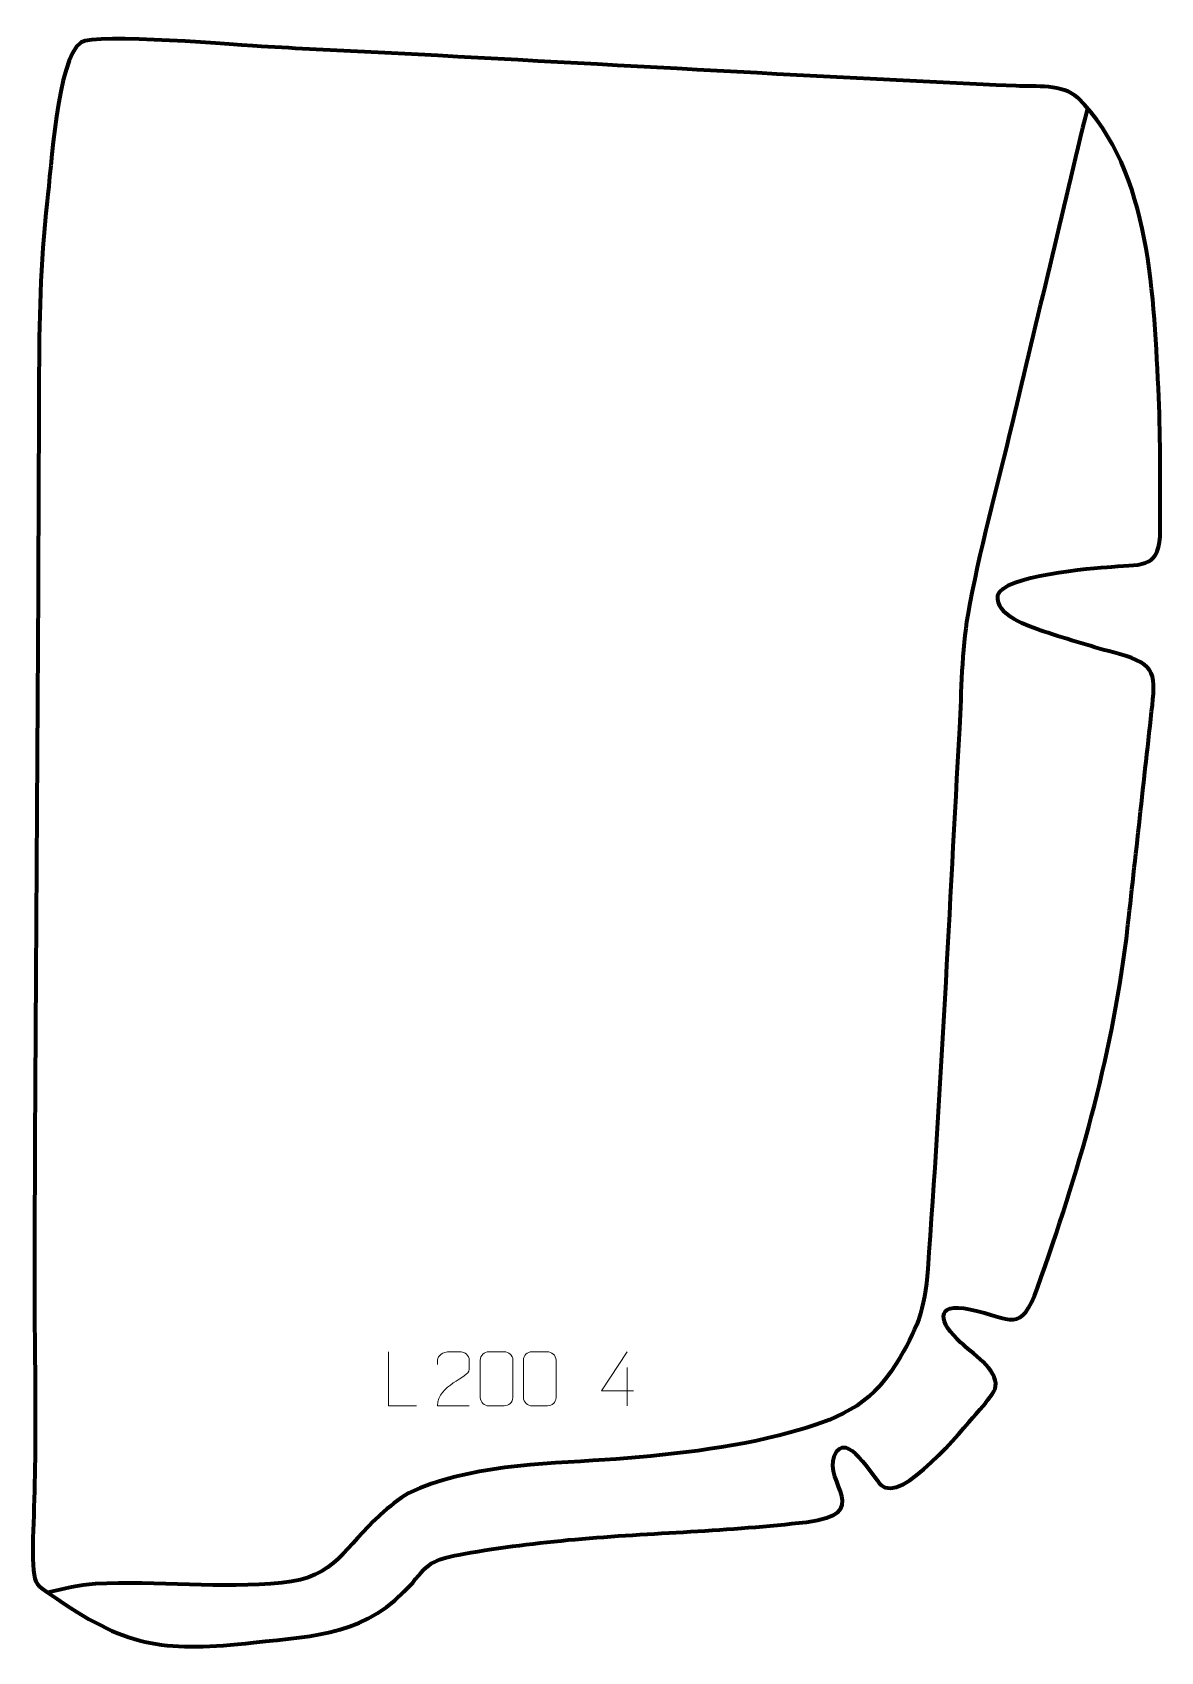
# Model space of a CAD drawing. Header units: millimetres. Extents: x -522 to 1, y 105 to 855.
import ezdxf

# ---------------------------------------------------------------- set-up
doc = ezdxf.new("R2010")
doc.units = ezdxf.units.MM
doc.header["$MEASUREMENT"] = 0
doc.layers.add('layer 2', color=7, linetype='Continuous')
doc.layers.add('layer 3', color=7, linetype='Continuous')

msp = doc.modelspace()

# ---------------------------------------------------------------- linework, layer by layer
at = {"layer": 'layer 2', "color": 142, "lineweight": 158}
msp.add_open_spline([(-32.9445, 819.5966), (-44.5643, 770.9149), (-56.1841, 722.2333), (-67.804, 673.5516), (-67.804, 673.5516), (-74.7532, 644.5524), (-83.1459, 614.0571), (-88.3289, 584.8374), (-88.3289, 584.8374), (-91.2838, 568.1788), (-91.2685, 549.4516), (-92.1942, 532.4578), (-92.1942, 532.4578), (-96.907, 449.0125), (-100.7249, 365.2381), (-106.8891, 281.9042), (-106.8891, 281.9042), (-108.3192, 262.7749), (-111.6786, 254.0671), (-121.6266, 237.822), (-121.6266, 237.822), (-133.8521, 218.0349), (-149.391, 212.1212), (-170.8057, 206.1946), (-170.8057, 206.1946), (-197.5145, 198.8035), (-228.828, 195.4538), (-256.5017, 193.5327), (-256.5017, 193.5327), (-285.8751, 191.6961), (-320.3441, 190.9674), (-347.2949, 178.1044), (-347.2949, 178.1044), (-352.1818, 175.3785), (-356.2989, 171.7667), (-360.4522, 168.0644), (-360.4522, 168.0644), (-376.79, 153.4008), (-380.7625, 139.0915), (-406.006, 136.5675), (-406.006, 136.5675), (-433.6211, 133.8059), (-463.9147, 137.6089), (-492.3827, 136.153), (-492.3827, 136.153), (-500.193, 135.6801), (-506.8988, 133.8481), (-514.44, 132.0843)], degree=3, knots=[0, 0, 0, 0, 0.07692308, 0.07692308, 0.07692308, 0.07692308, 0.15384615, 0.15384615, 0.15384615, 0.15384615, 0.23076923, 0.23076923, 0.23076923, 0.23076923, 0.30769231, 0.30769231, 0.30769231, 0.30769231, 0.38461538, 0.38461538, 0.38461538, 0.38461538, 0.46153846, 0.46153846, 0.46153846, 0.46153846, 0.53846154, 0.53846154, 0.53846154, 0.53846154, 0.61538462, 0.61538462, 0.61538462, 0.61538462, 0.69230769, 0.69230769, 0.69230769, 0.69230769, 0.76923077, 0.76923077, 0.76923077, 0.76923077, 0.84615385, 0.84615385, 0.84615385, 0.84615385, 1, 1, 1, 1], dxfattribs=at)
at = {"layer": 'layer 3', "color": 242, "lineweight": 158}
msp.add_open_spline([(-361.3979, 845.3338), (-262.9579, 840.1684), (-164.3395, 834.3561), (-65.8933, 829.8325), (-65.8933, 829.8325), (-56.954, 829.5189), (-44.3822, 830.7641), (-37.3393, 824.3285), (-37.3393, 824.3285), (-3.0785, 790.0932), (-2.1906, 731.2618), (0.1431, 685.6337), (0.1431, 685.6337), (0.9857, 665.4078), (0.7212, 644.6228), (0.8329, 624.3271), (0.8329, 624.3271), (0.5767, 606.609), (-5.9709, 608.3889), (-21.7072, 607.2049), (-21.7072, 607.2049), (-30.7618, 606.5039), (-72.0372, 603.2812), (-74.3579, 593.9385), (-74.3579, 593.9385), (-75.636, 584.5397), (-60.1033, 579.5553), (-53.2447, 577.2383), (-53.2447, 577.2383), (-41.5293, 573.3127), (-30.2884, 569.9892), (-18.363, 566.8094), (-18.363, 566.8094), (-0.4372, 561.9583), (-1.3525, 556.6806), (-3.1725, 540.0684), (-3.1725, 540.0684), (-7.0869, 505.0059), (-10.9144, 469.885), (-14.8776, 434.8378), (-14.8776, 434.8378), (-22.0804, 378.0534), (-36.9168, 326.918), (-56.0753, 273.1871), (-56.0753, 273.1871), (-63.763, 251.6264), (-67.8326, 259.1337), (-87.0625, 263.2196), (-87.0625, 263.2196), (-104.5616, 266.9376), (-101.3803, 256.6703), (-91.7069, 247.9519), (-91.7069, 247.9519), (-86.7446, 243.4795), (-74.1995, 235.0158), (-75.439, 227.6513), (-75.439, 227.6513), (-75.439, 227.6513), (-75.7214, 226.4798), (-75.7214, 226.4798), (-75.7214, 226.4798), (-75.7214, 226.4798), (-76.2453, 225.2568), (-76.2453, 225.2568), (-76.2453, 225.2568), (-77.9275, 222.1651), (-82.2925, 217.4632), (-84.6662, 214.7079), (-84.6662, 214.7079), (-90.5536, 207.8777), (-119.0053, 172.6175), (-128.527, 181.9502), (-128.527, 181.9502), (-132.2042, 185.5545), (-144.9122, 208.0623), (-150.0021, 195.6053), (-150.0021, 195.6053), (-155.2473, 182.7683), (-131.5864, 168.5463), (-163.0885, 164.7744), (-163.0885, 164.7744), (-198.7321, 160.5066), (-234.5194, 159.9199), (-270.2414, 156.7562), (-270.2414, 156.7562), (-287.56, 155.1801), (-304.5509, 153.0698), (-321.6874, 150.0773), (-321.6874, 150.0773), (-334.4708, 147.6008), (-337.9577, 146.7152), (-345.4182, 136.6721), (-345.4182, 136.6721), (-366.8847, 112.3687), (-389.1183, 112.2934), (-419.1721, 108.9289), (-419.1721, 108.9289), (-458.9715, 104.7592), (-476.4602, 106.0229), (-510.1056, 129.1442), (-510.1056, 129.1442), (-518.406, 134.8483), (-519.9789, 135.2143), (-520.7867, 140.3535), (-520.7867, 140.3535), (-521.5721, 145.3495), (-521.5246, 155.281), (-521.1274, 164.2488), (-521.1274, 164.2488), (-519.373, 203.8597), (-520.7646, 244.6479), (-520.6416, 284.4434), (-520.6416, 284.4434), (-520.2015, 420.1351), (-518.9173, 555.8077), (-518.5447, 691.5067), (-518.5447, 691.5067), (-518.4409, 721.2572), (-518.111, 746.7787), (-514.6741, 776.5025), (-514.6741, 776.5025), (-513.0418, 790.6193), (-510.0182, 842.5706), (-499.1566, 849.969), (-499.1566, 849.969), (-492.3, 854.6395), (-425.2052, 848.5095), (-412.4307, 847.883), (-412.4307, 847.883), (-395.4193, 847.0388), (-378.4072, 846.2208), (-361.3979, 845.3338)], degree=3, knots=[0, 0, 0, 0, 0.02941176, 0.02941176, 0.02941176, 0.02941176, 0.05882353, 0.05882353, 0.05882353, 0.05882353, 0.08823529, 0.08823529, 0.08823529, 0.08823529, 0.11764706, 0.11764706, 0.11764706, 0.11764706, 0.14705882, 0.14705882, 0.14705882, 0.14705882, 0.17647059, 0.17647059, 0.17647059, 0.17647059, 0.20588235, 0.20588235, 0.20588235, 0.20588235, 0.23529412, 0.23529412, 0.23529412, 0.23529412, 0.26470588, 0.26470588, 0.26470588, 0.26470588, 0.29411765, 0.29411765, 0.29411765, 0.29411765, 0.32352941, 0.32352941, 0.32352941, 0.32352941, 0.35294118, 0.35294118, 0.35294118, 0.35294118, 0.38235294, 0.38235294, 0.38235294, 0.38235294, 0.41176471, 0.41176471, 0.41176471, 0.41176471, 0.44117647, 0.44117647, 0.44117647, 0.44117647, 0.47058824, 0.47058824, 0.47058824, 0.47058824, 0.5, 0.5, 0.5, 0.5, 0.52941176, 0.52941176, 0.52941176, 0.52941176, 0.55882353, 0.55882353, 0.55882353, 0.55882353, 0.58823529, 0.58823529, 0.58823529, 0.58823529, 0.61764706, 0.61764706, 0.61764706, 0.61764706, 0.64705882, 0.64705882, 0.64705882, 0.64705882, 0.67647059, 0.67647059, 0.67647059, 0.67647059, 0.70588235, 0.70588235, 0.70588235, 0.70588235, 0.73529412, 0.73529412, 0.73529412, 0.73529412, 0.76470588, 0.76470588, 0.76470588, 0.76470588, 0.79411765, 0.79411765, 0.79411765, 0.79411765, 0.82352941, 0.82352941, 0.82352941, 0.82352941, 0.85294118, 0.85294118, 0.85294118, 0.85294118, 0.88235294, 0.88235294, 0.88235294, 0.88235294, 0.91176471, 0.91176471, 0.91176471, 0.91176471, 0.94117647, 0.94117647, 0.94117647, 0.94117647, 1, 1, 1, 1], dxfattribs=at)
at = {"layer": 'layer 3', "color": 250, "lineweight": 9}
for points, knots in [([(-343.6223, 218.6226), (-343.6223, 218.6226), (-356.5714, 218.6226), (-356.5714, 218.6226), (-356.5714, 218.6226), (-356.5714, 218.6226), (-356.5714, 243.5762), (-356.5714, 243.5762)], [0, 0, 0, 0, 0.33333333, 0.33333333, 0.33333333, 0.33333333, 1, 1, 1, 1]), ([(-319.2, 218.6123), (-324.1144, 218.6126), (-329.0288, 218.6126), (-333.9429, 218.6123), (-333.9429, 218.6123), (-333.9429, 228.5446), (-319.2919, 231.1858), (-319.2, 235.4961), (-319.2, 235.4961), (-319.2003, 236.9202), (-319.2003, 238.3439), (-319.2, 239.7672), (-319.2, 239.7672), (-319.2169, 241.8443), (-321.3397, 243.5691), (-323.0107, 243.5864), (-323.0107, 243.5864), (-325.0839, 243.586), (-327.1568, 243.586), (-329.2292, 243.5864), (-329.2292, 243.5864), (-331.0513, 243.6029), (-333.876, 241.8108), (-333.9429, 239.7172), (-333.9429, 239.7172), (-333.9429, 239.7172), (-333.9429, 237.6624), (-333.9429, 237.6624)], [0, 0, 0, 0, 0.125, 0.125, 0.125, 0.125, 0.25, 0.25, 0.25, 0.25, 0.375, 0.375, 0.375, 0.375, 0.5, 0.5, 0.5, 0.5, 0.625, 0.625, 0.625, 0.625, 0.75, 0.75, 0.75, 0.75, 1, 1, 1, 1]), ([(-310.1521, 243.5987), (-307.786, 243.5987), (-305.4195, 243.5987), (-303.053, 243.5987), (-303.053, 243.5987), (-301.0725, 243.6343), (-299.0465, 242.14), (-299.0194, 239.6979), (-299.0194, 239.6979), (-299.0198, 233.9405), (-299.0198, 228.1827), (-299.0194, 222.4245), (-299.0194, 222.4245), (-299.1615, 220.0969), (-300.8679, 218.6146), (-303.053, 218.6038), (-303.053, 218.6038), (-305.4254, 218.6042), (-307.7978, 218.6042), (-310.1698, 218.6038), (-310.1698, 218.6038), (-312.1283, 218.4982), (-314.1347, 220.3861), (-314.1233, 222.4071), (-314.1233, 222.4071), (-314.1229, 228.1877), (-314.1229, 233.968), (-314.1233, 239.7478), (-314.1233, 239.7478), (-314.119, 241.8898), (-312.3419, 243.6123), (-310.1521, 243.5987)], [0, 0, 0, 0, 0.11111111, 0.11111111, 0.11111111, 0.11111111, 0.22222222, 0.22222222, 0.22222222, 0.22222222, 0.33333333, 0.33333333, 0.33333333, 0.33333333, 0.44444444, 0.44444444, 0.44444444, 0.44444444, 0.55555556, 0.55555556, 0.55555556, 0.55555556, 0.66666667, 0.66666667, 0.66666667, 0.66666667, 0.77777778, 0.77777778, 0.77777778, 0.77777778, 1, 1, 1, 1]), ([(-290.1521, 243.5987), (-287.786, 243.5987), (-285.4195, 243.5987), (-283.053, 243.5987), (-283.053, 243.5987), (-281.0725, 243.6343), (-279.0465, 242.14), (-279.0194, 239.6979), (-279.0194, 239.6979), (-279.0198, 233.9405), (-279.0198, 228.1827), (-279.0194, 222.4245), (-279.0194, 222.4245), (-279.1615, 220.0969), (-280.8679, 218.6146), (-283.053, 218.6038), (-283.053, 218.6038), (-285.4254, 218.6042), (-287.7978, 218.6042), (-290.1698, 218.6038), (-290.1698, 218.6038), (-292.1283, 218.4982), (-294.1347, 220.3861), (-294.1233, 222.4071), (-294.1233, 222.4071), (-294.1229, 228.1877), (-294.1229, 233.968), (-294.1233, 239.7478), (-294.1233, 239.7478), (-294.119, 241.8898), (-292.3419, 243.6123), (-290.1521, 243.5987)], [0, 0, 0, 0, 0.11111111, 0.11111111, 0.11111111, 0.11111111, 0.22222222, 0.22222222, 0.22222222, 0.22222222, 0.33333333, 0.33333333, 0.33333333, 0.33333333, 0.44444444, 0.44444444, 0.44444444, 0.44444444, 0.55555556, 0.55555556, 0.55555556, 0.55555556, 0.66666667, 0.66666667, 0.66666667, 0.66666667, 0.77777778, 0.77777778, 0.77777778, 0.77777778, 1, 1, 1, 1]), ([(-243.1606, 225.516), (-243.1606, 225.516), (-257.9823, 225.516), (-257.9823, 225.516), (-257.9823, 225.516), (-257.9823, 225.516), (-246.1047, 243.5865), (-246.1047, 243.5865)], [0, 0, 0, 0, 0.33333333, 0.33333333, 0.33333333, 0.33333333, 1, 1, 1, 1])]:
    msp.add_open_spline(points, degree=3, knots=knots, dxfattribs=at)
msp.add_open_spline([(-246.1047, 236.2771), (-246.1047, 236.2771), (-246.1047, 218.6124), (-246.1047, 218.6124)], degree=3, dxfattribs=at)

doc.saveas('drawing.dxf')
